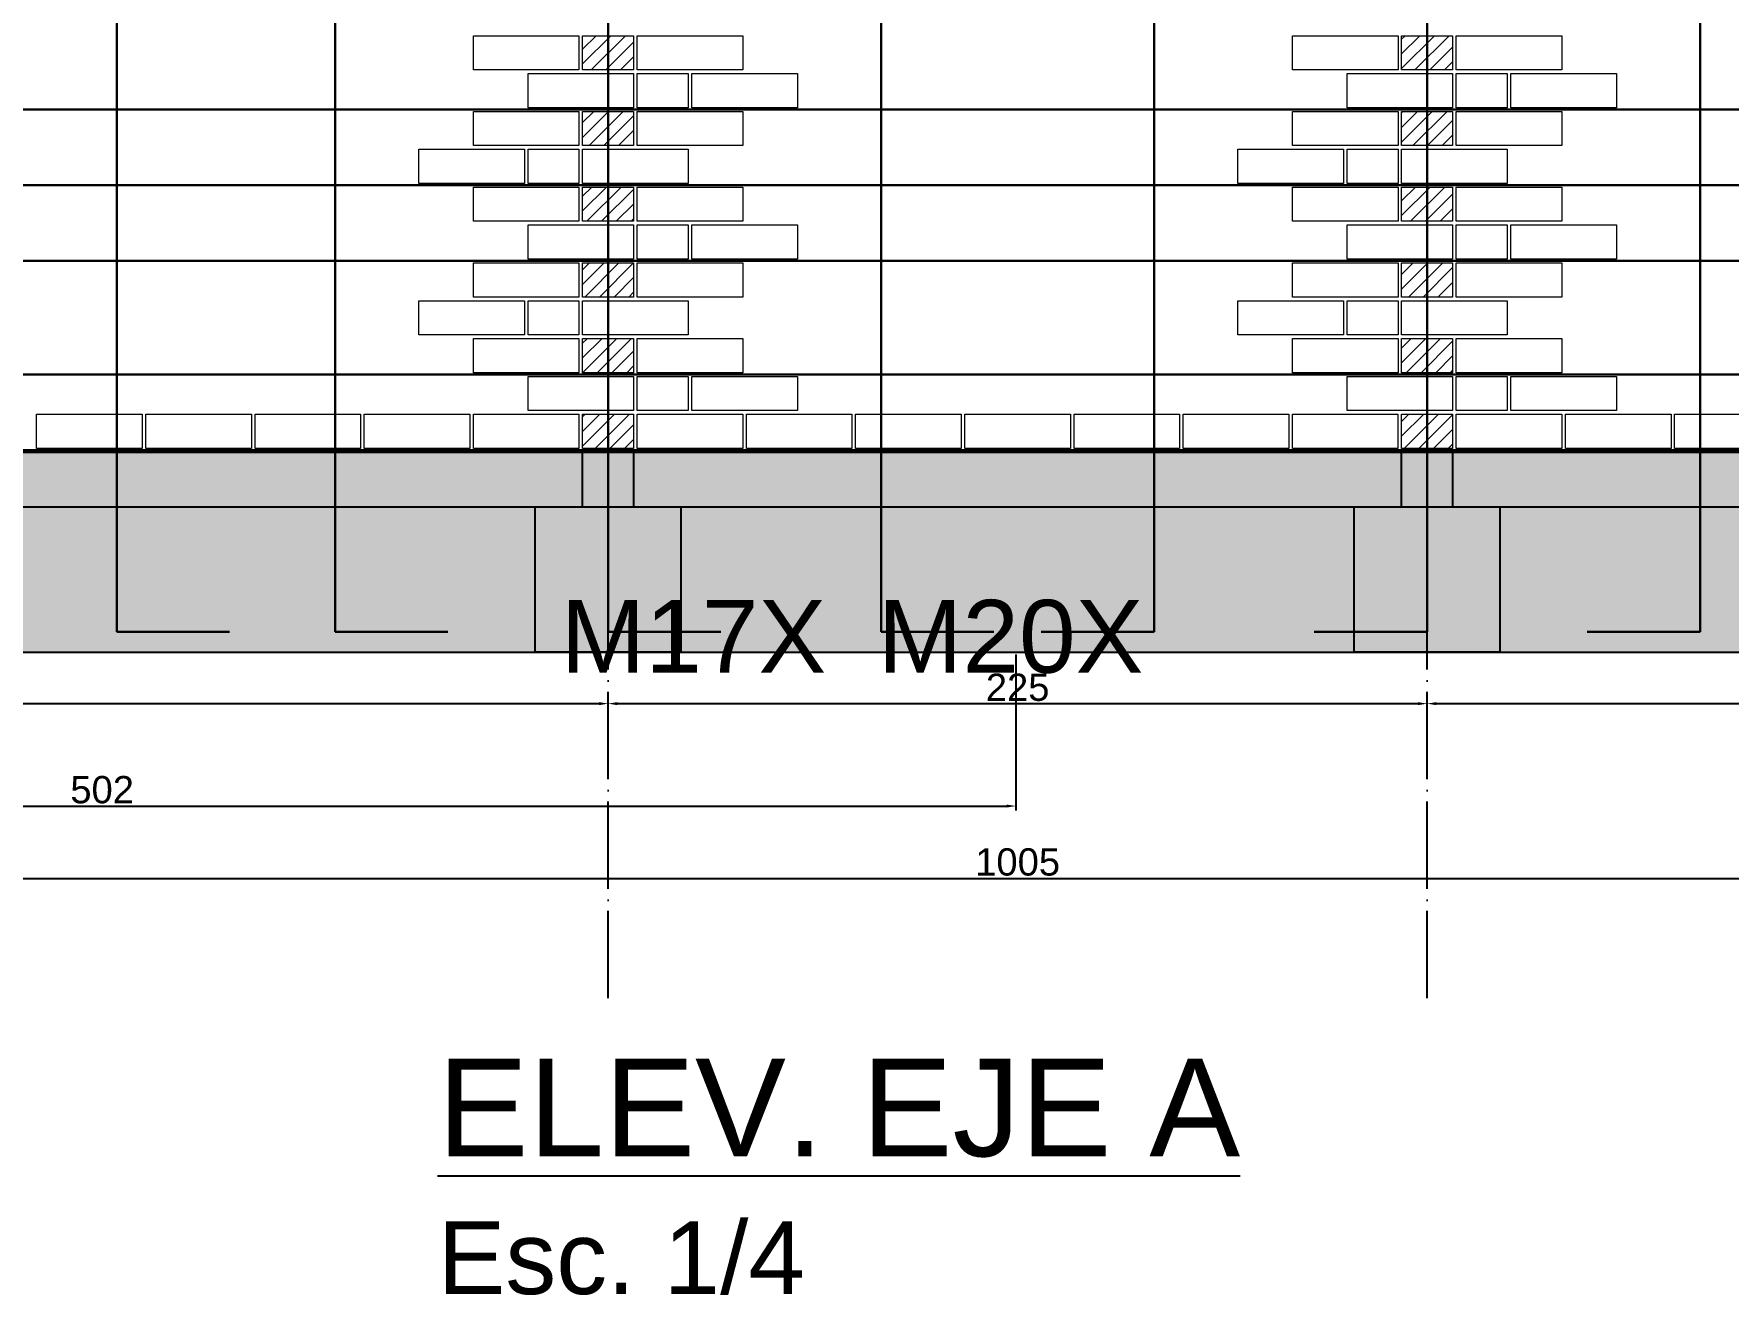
# Model space of a CAD drawing. Header units: centimetres. Extents: x 778 to 15841, y 1585 to 3584.
# Drawn here: x 8023.4 to 8488.8, y 2667.2 to 3013.8 of the extents above; entities that cross this region are included whole.
import ezdxf

# ---------------------------------------------------------------- set-up
doc = ezdxf.new("R2010")
doc.units = ezdxf.units.CM
doc.linetypes.add('ACAD_ISO04W100', pattern=[30, 24, -3, 0, -3])
doc.linetypes.add('TransientTextAxis', pattern=[0.3, 0.2, -0.1, 0, 0])
doc.layers.get('DEFPOINTS').update_dxf_attribs({"color": 250})
doc.layers.add('armadura horizotal', color=7, linetype='Continuous', lineweight=30, true_color=0xff9eff)
doc.layers.add('Ceramico 1.0', color=7, linetype='Continuous', lineweight=5, true_color=0xc73200)
doc.layers.add('armadura vertical', color=6, linetype='Continuous', lineweight=30)
for name, color, linetype in [('Cotas', 80, 'Continuous'), ('EJES', 8, 'Continuous'), ('Fundaciones', 251, 'Continuous'), ('Texto', 7, 'Continuous'), ('TEXTO-PIERS', 7, 'Continuous')]:
    doc.layers.add(name, color=color, linetype=linetype)
doc.styles.get("Standard").update_dxf_attribs({"font": 'arial.ttf'})
doc.dimstyles.new('ISO-25', dxfattribs={"dimtxt": 7.5, "dimasz": 2.5, "dimexe": 1.25, "dimexo": 0.625, "dimtad": 1, "dimtxsty": 'Standard', "dimcen": 2.5, "dimadec": 0, "dimazin": 0, "dimtfac": 1, "dimtmove": 0, "dimatfit": 3, "dimfxl": 1, "dimarcsym": 0})

# ---------------------------------------------------------------- blocks, each defined once
blk = doc.blocks.new('*D119')
at = {"layer": 'Cotas', "color": 0, "lineweight": -2, "transparency": 16777216}
for p, q in [((7791.13, 2830.37), (7791.13, 2831)), ((8181.13, 2830.37), (8181.13, 2831)), ((7793.63, 2829.75), (8178.63, 2829.75))]:
    blk.add_line(p, q, dxfattribs=at)
at = {"layer": 'Cotas', "color": 0, "transparency": 16777216}
for points in [[(7793.63, 2830.16), (7793.63, 2829.33), (7791.13, 2829.75)], [(8178.63, 2830.16), (8178.63, 2829.33), (8181.13, 2829.75)]]:
    blk.add_solid(points, dxfattribs=at)
at = {"layer": 'DEFPOINTS', "color": 0, "transparency": 16777216}
for p in [(7791.13, 2829.75), (8181.13, 2829.75), (8181.13, 2829.75)]:
    blk.add_point(p, dxfattribs=at)
at = {"layer": 'Cotas', "color": 0, "transparency": 16777216, "insert": (7986.13, 2834.2), "char_height": 7.5, "attachment_point": 5}
blk.add_mtext('390', dxfattribs=at)
blk = doc.blocks.new('*D120')
at = {"layer": 'Cotas', "color": 0, "lineweight": -2, "transparency": 16777216}
for p, q in [((8181.13, 2830.37), (8181.13, 2831)), ((8406.13, 2830.37), (8406.13, 2831)), ((8183.63, 2829.75), (8403.63, 2829.75))]:
    blk.add_line(p, q, dxfattribs=at)
at = {"layer": 'Cotas', "color": 0, "transparency": 16777216}
for points in [[(8183.63, 2830.16), (8183.63, 2829.33), (8181.13, 2829.75)], [(8403.63, 2830.16), (8403.63, 2829.33), (8406.13, 2829.75)]]:
    blk.add_solid(points, dxfattribs=at)
at = {"layer": 'DEFPOINTS', "color": 0, "transparency": 16777216}
for p in [(8181.13, 2829.75), (8406.13, 2829.75), (8406.13, 2829.75)]:
    blk.add_point(p, dxfattribs=at)
at = {"layer": 'Cotas', "color": 0, "transparency": 16777216, "insert": (8293.63, 2834.2), "char_height": 7.5, "attachment_point": 5}
blk.add_mtext('225', dxfattribs=at)
blk = doc.blocks.new('*D121')
at = {"layer": 'Cotas', "color": 0, "lineweight": -2, "transparency": 16777216}
for p, q in [((8406.13, 2830.37), (8406.13, 2831)), ((8796.13, 2830.37), (8796.13, 2831)), ((8408.63, 2829.75), (8793.63, 2829.75))]:
    blk.add_line(p, q, dxfattribs=at)
at = {"layer": 'Cotas', "color": 0, "transparency": 16777216}
for points in [[(8408.63, 2830.16), (8408.63, 2829.33), (8406.13, 2829.75)], [(8793.63, 2830.16), (8793.63, 2829.33), (8796.13, 2829.75)]]:
    blk.add_solid(points, dxfattribs=at)
at = {"layer": 'DEFPOINTS', "color": 0, "transparency": 16777216}
for p in [(8406.13, 2829.75), (8796.13, 2829.75), (8796.13, 2829.75)]:
    blk.add_point(p, dxfattribs=at)
at = {"layer": 'Cotas', "color": 0, "transparency": 16777216, "insert": (8601.13, 2834.2), "char_height": 7.5, "attachment_point": 5}
blk.add_mtext('390', dxfattribs=at)
blk = doc.blocks.new('*D123')
at = {"layer": 'Cotas', "color": 0, "lineweight": -2, "transparency": 16777216}
for p, q in [((7791.13, 2843.24), (7791.13, 2800.36)), ((8293.13, 2843.24), (8293.13, 2800.36)), ((7793.63, 2801.61), (8290.63, 2801.61))]:
    blk.add_line(p, q, dxfattribs=at)
at = {"layer": 'Cotas', "color": 0, "transparency": 16777216}
for points in [[(7793.63, 2802.02), (7793.63, 2801.19), (7791.13, 2801.61)], [(8290.63, 2802.02), (8290.63, 2801.19), (8293.13, 2801.61)]]:
    blk.add_solid(points, dxfattribs=at)
at = {"layer": 'DEFPOINTS', "color": 0, "transparency": 16777216}
for p in [(7791.13, 2843.86), (8293.13, 2843.86), (8293.13, 2801.61)]:
    blk.add_point(p, dxfattribs=at)
at = {"layer": 'Cotas', "color": 0, "transparency": 16777216, "insert": (8042.13, 2806.06), "char_height": 7.5, "attachment_point": 5}
blk.add_mtext('502', dxfattribs=at)
blk = doc.blocks.new('*D124')
at = {"layer": 'Cotas', "color": 0, "lineweight": -2, "transparency": 16777216}
for p, q in [((8796.13, 2800.98), (8796.13, 2780.49)), ((7791.13, 2782.37), (7791.13, 2782.99)), ((7793.63, 2781.74), (8793.63, 2781.74))]:
    blk.add_line(p, q, dxfattribs=at)
at = {"layer": 'Cotas', "color": 0, "transparency": 16777216}
for points in [[(7793.63, 2782.16), (7793.63, 2781.33), (7791.13, 2781.74)], [(8793.63, 2782.16), (8793.63, 2781.33), (8796.13, 2781.74)]]:
    blk.add_solid(points, dxfattribs=at)
at = {"layer": 'DEFPOINTS', "color": 0, "transparency": 16777216}
for p in [(8796.13, 2801.61), (7791.13, 2781.74), (8796.13, 2781.74)]:
    blk.add_point(p, dxfattribs=at)
at = {"layer": 'Cotas', "color": 0, "transparency": 16777216, "insert": (8293.63, 2786.2), "char_height": 7.5, "attachment_point": 5}
blk.add_mtext('1005', dxfattribs=at)

msp = doc.modelspace()

# ---------------------------------------------------------------- hatches: boundary and pattern name
at = {"layer": 'Ceramico 1.0'}
h = msp.add_hatch(dxfattribs=at)
h.set_pattern_fill('ANSI31', color=256, scale=0.9)
h.paths.add_polyline_path([(8188.125, 3158.861), (8174.125, 3158.861), (8174.125, 3149.461), (8188.125, 3149.461)])
h.paths.add_polyline_path([(8188.125, 3138.061), (8174.125, 3138.061), (8174.125, 3128.661), (8188.125, 3128.661)])
h.paths.add_polyline_path([(8188.125, 3117.261), (8174.125, 3117.261), (8174.125, 3107.861), (8188.125, 3107.861)])
h.paths.add_polyline_path([(8188.125, 3096.461), (8174.125, 3096.461), (8174.125, 3087.061), (8188.125, 3087.061)])
h.paths.add_polyline_path([(8188.125, 3075.661), (8174.125, 3075.661), (8174.125, 3066.261), (8188.125, 3066.261)])
h.paths.add_polyline_path([(8188.125, 3054.861), (8174.125, 3054.861), (8174.125, 3045.461), (8188.125, 3045.461)])
h.paths.add_polyline_path([(8188.125, 3034.061), (8174.125, 3034.061), (8174.125, 3024.661), (8188.125, 3024.661)])
h.paths.add_polyline_path([(8188.125, 3013.261), (8174.125, 3013.261), (8174.125, 3003.861), (8188.125, 3003.861)])
h.paths.add_polyline_path([(8188.125, 2992.461), (8174.125, 2992.461), (8174.125, 2983.061), (8188.125, 2983.061)])
h.paths.add_polyline_path([(8188.125, 2971.661), (8174.125, 2971.661), (8174.125, 2962.261), (8188.125, 2962.261)])
h.paths.add_polyline_path([(8188.125, 2950.861), (8174.125, 2950.861), (8174.125, 2941.461), (8188.125, 2941.461)])
h.paths.add_polyline_path([(8188.125, 2930.061), (8174.125, 2930.061), (8174.125, 2920.661), (8188.125, 2920.661)])
h.paths.add_polyline_path([(8188.125, 2909.261), (8174.125, 2909.261), (8174.125, 2899.861), (8188.125, 2899.861)])
h = msp.add_hatch(dxfattribs=at)
h.set_pattern_fill('ANSI31', color=256, scale=0.9)
h.paths.add_polyline_path([(8413.125, 3158.861), (8399.125, 3158.861), (8399.125, 3149.461), (8413.125, 3149.461)])
h.paths.add_polyline_path([(8413.125, 3138.061), (8399.125, 3138.061), (8399.125, 3128.661), (8413.125, 3128.661)])
h.paths.add_polyline_path([(8413.126, 3117.261), (8399.126, 3117.261), (8399.126, 3107.861), (8413.126, 3107.861)])
h.paths.add_polyline_path([(8413.126, 3096.461), (8399.126, 3096.461), (8399.126, 3087.061), (8413.126, 3087.061)])
h.paths.add_polyline_path([(8413.126, 3075.661), (8399.126, 3075.661), (8399.126, 3066.261), (8413.126, 3066.261)])
h.paths.add_polyline_path([(8413.126, 3054.861), (8399.126, 3054.861), (8399.126, 3045.461), (8413.126, 3045.461)])
h.paths.add_polyline_path([(8413.126, 3034.061), (8399.126, 3034.061), (8399.126, 3024.661), (8413.126, 3024.661)])
h.paths.add_polyline_path([(8413.126, 3013.261), (8399.126, 3013.261), (8399.126, 3003.861), (8413.126, 3003.861)])
h.paths.add_polyline_path([(8413.126, 2992.461), (8399.126, 2992.461), (8399.126, 2983.061), (8413.126, 2983.061)])
h.paths.add_polyline_path([(8413.126, 2971.661), (8399.126, 2971.661), (8399.126, 2962.261), (8413.126, 2962.261)])
h.paths.add_polyline_path([(8413.126, 2950.861), (8399.126, 2950.861), (8399.126, 2941.461), (8413.126, 2941.461)])
h.paths.add_polyline_path([(8413.126, 2930.061), (8399.126, 2930.061), (8399.126, 2920.661), (8413.126, 2920.661)])
h.paths.add_polyline_path([(8413.125, 2909.261), (8399.125, 2909.261), (8399.125, 2899.861), (8413.125, 2899.861)])
at = {"layer": 'Fundaciones'}
h = msp.add_hatch(dxfattribs=at)
h.set_pattern_fill('AR-CONC', color=256, scale=0.2)
h.set_pattern_definition([(50, (2632.574, 11.806), (36.43693, -3.18782), [3.81, -41.91]), (355, (2632.574, 11.806), (-7.04868, 38.21137), [3.048, -33.52812]), (100.45144, (2635.61, 11.54), (29.38825, 35.02355), [3.238, -35.61805]), (46.1842, (2632.574, 21.966), (54.2158, -8.40847), [5.715, -62.865]), (96.6356, (2637.09, 21.265), (47.48083, 49.48522), [4.857, -53.4271]), (351.18415, (2632.574, 21.966), (47.48083, 49.48522), [4.572, -50.29195]), (21, (2637.654, 19.426), (30.32288, -20.45304), [3.81, -41.91]), (326, (2637.654, 19.426), (12.3604, 36.8376), [3.048, -33.528]), (71.45144, (2640.18, 17.72), (42.68328, 16.38455), [3.238, -35.61799]), (37.5, (2632.574, 11.806), (0.61772, 16.911008), [0, -33.1216, 0, -34.036, 0, -33.655]), (7.5, (2632.574, 11.806), (13.363933, 20.036115), [0, -19.4056, 0, -32.3596, 0, -12.827]), (327.5, (2621.245, 11.806), (27.11812, -1.14575), [0, -12.7, 0, -39.624, 0, -52.578]), (317.5, (2616.165, 11.806), (29.62584, 5.0853), [0, -16.51, 0, -26.3144, 0, -37.338])])
h.paths.add_polyline_path([(8776.125, 2883.861), (7811.125, 2883.861), (7811.125, 2843.861), (8776.125, 2843.861)])
h.paths.add_polyline_path([(7811.125, 2883.861), (7798.125, 2883.861), (7798.125, 2898.861), (7784.125, 2898.861), (7784.125, 2883.861), (7771.125, 2883.861), (7771.125, 2843.861), (7791.125, 2843.861), (7811.125, 2843.861)])
h.paths.add_polyline_path([(8816.125, 2883.861), (8803.125, 2883.861), (8803.125, 2898.861), (8789.125, 2898.861), (8789.125, 2883.861), (8776.125, 2883.861), (8776.125, 2843.861), (8796.125, 2843.861), (8816.125, 2843.861)])
h.paths.add_polyline_path([(8789.125, 2898.861), (7798.125, 2898.861), (7798.125, 2883.861), (7811.125, 2883.861), (8776.125, 2883.861), (8789.125, 2883.861)])

# ---------------------------------------------------------------- linework, layer by layer
at = {"layer": 'armadura horizotal'}
for p, q in [((7784.125, 2992.961), (8803.125, 2992.974)), ((7784.125, 2972.161), (8803.125, 2972.174)), ((7784.125, 2951.361), (8803.125, 2951.374)), ((7784.125, 2920.161), (8803.125, 2920.174)), ((7784.125, 2899.361), (8803.125, 2899.374))]:
    msp.add_line(p, q, dxfattribs=at)
at = {"layer": 'armadura vertical'}
for p, q in [((8046.125, 2849.443), (8046.125, 3207.443)), ((8106.125, 2849.443), (8106.125, 3207.443)), ((8181.125, 2849.443), (8181.125, 3207.443)), ((8256.125, 2849.443), (8256.125, 3207.443)), ((8331.125, 2849.443), (8331.125, 3207.443)), ((8406.125, 2849.443), (8406.125, 3207.443)), ((8481.125, 2849.443), (8481.125, 3207.443)), ((8046.125, 2849.443), (8077.125, 2849.443)), ((8106.125, 2849.443), (8137.125, 2849.443)), ((8181.125, 2849.443), (8212.125, 2849.443)), ((8256.125, 2849.443), (8287.125, 2849.443)), ((8300.125, 2849.443), (8331.125, 2849.443)), ((8375.125, 2849.443), (8406.125, 2849.443)), ((8450.125, 2849.443), (8481.125, 2849.443))]:
    msp.add_line(p, q, dxfattribs=at)
at = {"layer": 'Ceramico 1.0'}
for points in [[(8173.125, 3013.261), (8173.125, 3003.861), (8144.125, 3003.861), (8144.125, 3013.261)], [(8188.125, 3013.261), (8188.125, 3003.861), (8174.125, 3003.861), (8174.125, 3013.261)], [(8218.125, 3013.261), (8218.125, 3003.861), (8189.125, 3003.861), (8189.125, 3013.261)], [(8398.126, 3013.261), (8398.126, 3003.861), (8369.126, 3003.861), (8369.126, 3013.261)], [(8413.126, 3013.261), (8413.126, 3003.861), (8399.126, 3003.861), (8399.126, 3013.261)], [(8443.126, 3013.261), (8443.126, 3003.861), (8414.126, 3003.861), (8414.126, 3013.261)], [(8188.125, 3002.861), (8188.125, 2993.461), (8159.125, 2993.461), (8159.125, 3002.861)], [(8203.125, 3002.861), (8203.125, 2993.461), (8189.125, 2993.461), (8189.125, 3002.861)], [(8233.125, 3002.861), (8233.125, 2993.461), (8204.125, 2993.461), (8204.125, 3002.861)], [(8413.126, 3002.861), (8413.126, 2993.461), (8384.126, 2993.461), (8384.126, 3002.861)], [(8428.126, 3002.861), (8428.126, 2993.461), (8414.126, 2993.461), (8414.126, 3002.861)], [(8458.126, 3002.861), (8458.126, 2993.461), (8429.126, 2993.461), (8429.126, 3002.861)], [(8173.125, 2992.461), (8173.125, 2983.061), (8144.125, 2983.061), (8144.125, 2992.461)], [(8188.125, 2992.461), (8188.125, 2983.061), (8174.125, 2983.061), (8174.125, 2992.461)], [(8218.125, 2992.461), (8218.125, 2983.061), (8189.125, 2983.061), (8189.125, 2992.461)], [(8398.126, 2992.461), (8398.126, 2983.061), (8369.126, 2983.061), (8369.126, 2992.461)], [(8413.126, 2992.461), (8413.126, 2983.061), (8399.126, 2983.061), (8399.126, 2992.461)], [(8443.126, 2992.461), (8443.126, 2983.061), (8414.126, 2983.061), (8414.126, 2992.461)], [(8158.125, 2982.061), (8158.125, 2972.661), (8129.125, 2972.661), (8129.125, 2982.061)], [(8173.125, 2982.061), (8173.125, 2972.661), (8159.125, 2972.661), (8159.125, 2982.061)], [(8203.125, 2982.061), (8203.125, 2972.661), (8174.125, 2972.661), (8174.125, 2982.061)], [(8383.126, 2982.061), (8383.126, 2972.661), (8354.126, 2972.661), (8354.126, 2982.061)], [(8398.126, 2982.061), (8398.126, 2972.661), (8384.126, 2972.661), (8384.126, 2982.061)], [(8428.126, 2982.061), (8428.126, 2972.661), (8399.126, 2972.661), (8399.126, 2982.061)], [(8173.125, 2971.661), (8173.125, 2962.261), (8144.125, 2962.261), (8144.125, 2971.661)], [(8188.125, 2971.661), (8188.125, 2962.261), (8174.125, 2962.261), (8174.125, 2971.661)], [(8218.125, 2971.661), (8218.125, 2962.261), (8189.125, 2962.261), (8189.125, 2971.661)], [(8398.126, 2971.661), (8398.126, 2962.261), (8369.126, 2962.261), (8369.126, 2971.661)], [(8413.126, 2971.661), (8413.126, 2962.261), (8399.126, 2962.261), (8399.126, 2971.661)], [(8443.126, 2971.661), (8443.126, 2962.261), (8414.126, 2962.261), (8414.126, 2971.661)], [(8188.125, 2961.261), (8188.125, 2951.861), (8159.125, 2951.861), (8159.125, 2961.261)], [(8203.125, 2961.261), (8203.125, 2951.861), (8189.125, 2951.861), (8189.125, 2961.261)], [(8233.125, 2961.261), (8233.125, 2951.861), (8204.125, 2951.861), (8204.125, 2961.261)], [(8413.126, 2961.261), (8413.126, 2951.861), (8384.126, 2951.861), (8384.126, 2961.261)], [(8428.126, 2961.261), (8428.126, 2951.861), (8414.126, 2951.861), (8414.126, 2961.261)], [(8458.126, 2961.261), (8458.126, 2951.861), (8429.126, 2951.861), (8429.126, 2961.261)], [(8173.125, 2950.861), (8173.125, 2941.461), (8144.125, 2941.461), (8144.125, 2950.861)], [(8188.125, 2950.861), (8188.125, 2941.461), (8174.125, 2941.461), (8174.125, 2950.861)], [(8218.125, 2950.861), (8218.125, 2941.461), (8189.125, 2941.461), (8189.125, 2950.861)], [(8398.126, 2950.861), (8398.126, 2941.461), (8369.126, 2941.461), (8369.126, 2950.861)], [(8413.126, 2950.861), (8413.126, 2941.461), (8399.126, 2941.461), (8399.126, 2950.861)], [(8443.126, 2950.861), (8443.126, 2941.461), (8414.126, 2941.461), (8414.126, 2950.861)], [(8158.125, 2940.461), (8158.125, 2931.061), (8129.125, 2931.061), (8129.125, 2940.461)], [(8173.125, 2940.461), (8173.125, 2931.061), (8159.125, 2931.061), (8159.125, 2940.461)], [(8203.125, 2940.461), (8203.125, 2931.061), (8174.125, 2931.061), (8174.125, 2940.461)], [(8383.126, 2940.461), (8383.126, 2931.061), (8354.126, 2931.061), (8354.126, 2940.461)], [(8398.126, 2940.461), (8398.126, 2931.061), (8384.126, 2931.061), (8384.126, 2940.461)], [(8428.126, 2940.461), (8428.126, 2931.061), (8399.126, 2931.061), (8399.126, 2940.461)], [(8173.125, 2930.061), (8173.125, 2920.661), (8144.125, 2920.661), (8144.125, 2930.061)], [(8188.125, 2930.061), (8188.125, 2920.661), (8174.125, 2920.661), (8174.125, 2930.061)], [(8218.125, 2930.061), (8218.125, 2920.661), (8189.125, 2920.661), (8189.125, 2930.061)], [(8398.126, 2930.061), (8398.126, 2920.661), (8369.126, 2920.661), (8369.126, 2930.061)], [(8413.126, 2930.061), (8413.126, 2920.661), (8399.126, 2920.661), (8399.126, 2930.061)], [(8443.126, 2930.061), (8443.126, 2920.661), (8414.126, 2920.661), (8414.126, 2930.061)], [(8188.125, 2919.661), (8188.125, 2910.261), (8159.125, 2910.261), (8159.125, 2919.661)], [(8203.125, 2919.661), (8203.125, 2910.261), (8189.125, 2910.261), (8189.125, 2919.661)], [(8233.125, 2919.661), (8233.125, 2910.261), (8204.125, 2910.261), (8204.125, 2919.661)], [(8413.126, 2919.661), (8413.126, 2910.261), (8384.126, 2910.261), (8384.126, 2919.661)], [(8428.126, 2919.661), (8428.126, 2910.261), (8414.126, 2910.261), (8414.126, 2919.661)], [(8458.126, 2919.661), (8458.126, 2910.261), (8429.126, 2910.261), (8429.126, 2919.661)], [(8053.125, 2909.261), (8053.125, 2899.861), (8024.125, 2899.861), (8024.125, 2909.261)], [(8083.125, 2909.261), (8083.125, 2899.861), (8054.125, 2899.861), (8054.125, 2909.261)], [(8113.125, 2909.261), (8113.125, 2899.861), (8084.125, 2899.861), (8084.125, 2909.261)], [(8143.125, 2909.261), (8143.125, 2899.861), (8114.125, 2899.861), (8114.125, 2909.261)], [(8173.125, 2909.261), (8173.125, 2899.861), (8144.125, 2899.861), (8144.125, 2909.261)], [(8188.125, 2909.261), (8188.125, 2899.861), (8174.125, 2899.861), (8174.125, 2909.261)], [(8218.125, 2909.261), (8218.125, 2899.861), (8189.125, 2899.861), (8189.125, 2909.261)], [(8248.125, 2909.261), (8248.125, 2899.861), (8219.125, 2899.861), (8219.125, 2909.261)], [(8278.125, 2909.261), (8278.125, 2899.861), (8249.125, 2899.861), (8249.125, 2909.261)], [(8308.125, 2909.261), (8308.125, 2899.861), (8279.125, 2899.861), (8279.125, 2909.261)], [(8338.125, 2909.261), (8338.125, 2899.861), (8309.125, 2899.861), (8309.125, 2909.261)], [(8368.125, 2909.261), (8368.125, 2899.861), (8339.125, 2899.861), (8339.125, 2909.261)], [(8398.125, 2909.261), (8398.125, 2899.861), (8369.125, 2899.861), (8369.125, 2909.261)], [(8413.125, 2909.261), (8413.125, 2899.861), (8399.125, 2899.861), (8399.125, 2909.261)], [(8443.125, 2909.261), (8443.125, 2899.861), (8414.125, 2899.861), (8414.125, 2909.261)], [(8473.125, 2909.261), (8473.125, 2899.861), (8444.125, 2899.861), (8444.125, 2909.261)], [(8503.125, 2909.261), (8503.125, 2899.861), (8474.125, 2899.861), (8474.125, 2909.261)]]:
    msp.add_lwpolyline(points, close=True, dxfattribs=at)
at = {"layer": 'EJES', "linetype": 'ACAD_ISO04W100'}
for p, q in [((8181.125, 2748.78), (8181.125, 3350)), ((8406.125, 2748.78), (8406.125, 3350))]:
    msp.add_line(p, q, dxfattribs=at)
at = {"layer": 'Fundaciones'}
for p, q in [((7798.125, 2898.861), (8789.125, 2898.861)), ((7811.125, 2883.861), (8776.125, 2883.861)), ((7791.125, 2843.861), (8796.125, 2843.861)), ((8071.126, 2843.861), (8111.126, 2843.861))]:
    msp.add_line(p, q, dxfattribs=at)
for points in [[(8161.125, 2843.861), (8161.125, 2883.861), (8174.125, 2883.861), (8174.125, 2898.861), (8188.125, 2898.861), (8188.125, 2883.861), (8201.125, 2883.861), (8201.125, 2843.861), (8181.125, 2843.861)], [(8386.125, 2843.861), (8386.125, 2883.861), (8399.125, 2883.861), (8399.125, 2898.861), (8413.125, 2898.861), (8413.125, 2883.861), (8426.125, 2883.861), (8426.125, 2843.861), (8406.125, 2843.861)]]:
    msp.add_lwpolyline(points, close=True, dxfattribs=at)
at = {"layer": 'TEXTO-PIERS', "linetype": 'TransientTextAxis', "ltscale": 50}
for p, q in [((8181.125, 3158.861), (8181.125, 2898.861)), ((8406.125, 3158.861), (8406.125, 2899.861))]:
    msp.add_line(p, q, dxfattribs=at)

# ---------------------------------------------------------------- texts
at = {"layer": 'Texto', "insert": (8134.266, 2732.183), "char_height": 26.79303, "attachment_point": 1}
msp.add_mtext_dynamic_manual_height_columns('{\\LELEV. EJE A\\P\\H0.74646x;\\lEsc. 1/4}', width=381.64331, gutter_width=12.5, heights=[0], dxfattribs=at)
at = {"layer": 'TEXTO-PIERS'}
for s, p in [('M17X', (8168.08, 2838.243)), ('M20X', (8255.2, 2838.245))]:
    msp.add_text(s, height=20, dxfattribs=at).set_placement(p)

# ---------------------------------------------------------------- dimensions: what is measured, and where the dimension line sits
at = {"layer": 'Cotas'}
for base, p1, p2, picture, middle in [((8293.126, 2801.608), (7791.125, 2843.861), (8293.126, 2843.861), '*D123', (8042.125, 2806.062)), ((8181.125, 2829.748), (7791.125, 2829.748), (8181.125, 2829.748), '*D119', (7986.125, 2834.205)), ((8406.125, 2829.748), (8181.125, 2829.748), (8406.125, 2829.748), '*D120', (8293.625, 2834.202)), ((8796.125, 2829.748), (8406.125, 2829.748), (8796.125, 2829.748), '*D121', (8601.125, 2834.205)), ((8796.125, 2781.745), (7791.125, 2781.745), (8796.125, 2801.608), '*D124', (8293.625, 2786.199))]:
    dim = msp.add_linear_dim(base=base, p1=p1, p2=p2, dimstyle='ISO-25', dxfattribs=at)
    dim.commit()
    dim.dimension.update_dxf_attribs({"geometry": picture, "text_midpoint": middle})

doc.saveas('drawing.dxf')
